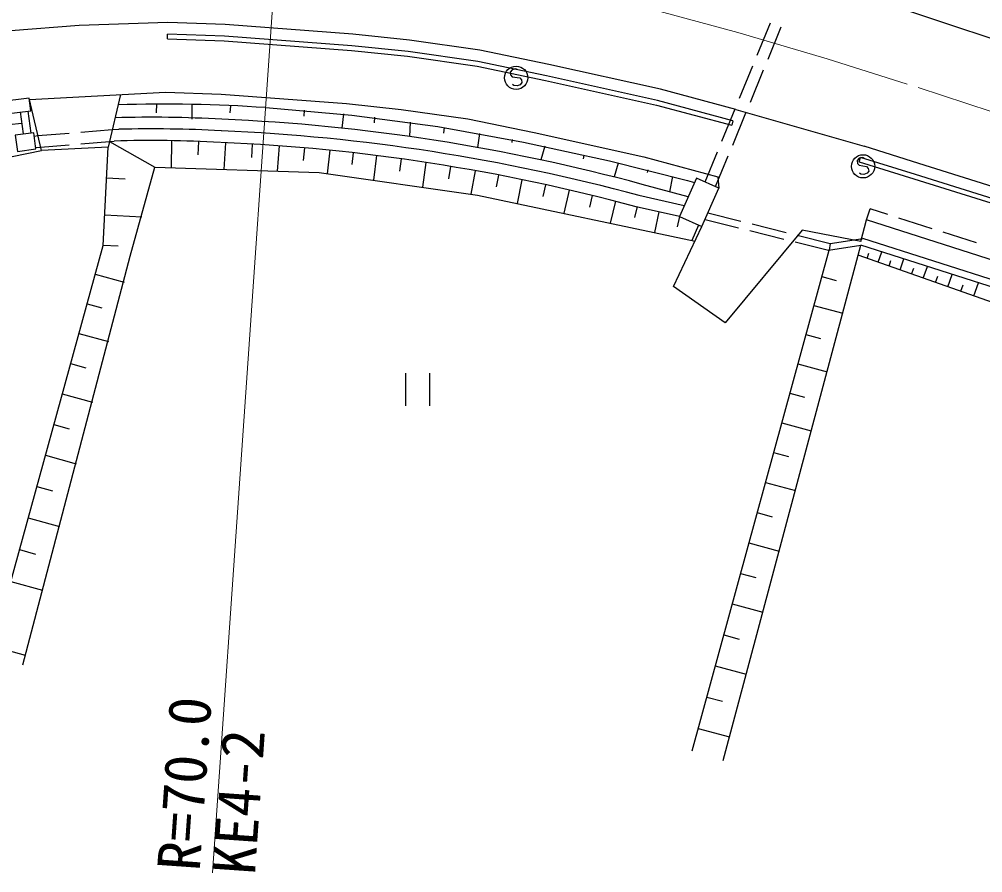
# Model space of a CAD drawing. Units: millimetres, scale not verified. Extents: x 40000 to 680000, y 20000 to 380000.
# Drawn here: x 267567 to 309022, y 277282 to 314005 of the extents above; entities that cross this region are included whole.
import ezdxf
from ezdxf.enums import TextEntityAlignment as Align

# ---------------------------------------------------------------- set-up
doc = ezdxf.new("R2010")
doc.units = ezdxf.units.MM
doc.header["$LTSCALE"] = 1000
doc.linetypes.add('CHAIN', pattern=[18.5, 12, -1.5, 3.5, -1.5])
for name, color, linetype, lineweight in [('M-BGD', 7, 'Continuous', 25), ('M-BMK', 2, 'CHAIN', 13), ('M-STR-HTXT', 7, 'Continuous', 13), ('M-STR-STRC', 7, 'Continuous', 25)]:
    doc.layers.add(name, color=color, linetype=linetype, lineweight=lineweight)
doc.styles.add('ＭＳ ゴシック', font='')
doc.styles.get('ＭＳ ゴシック').set_extended_font_data('MS Gothic')

msp = doc.modelspace()

# ---------------------------------------------------------------- linework, layer by layer
at = {"layer": 'M-BGD'}
for p, q in [((299315, 312464), (299885, 313851)), ((299785, 312293), (300355, 313680)), ((273940, 313168), (273946, 313368)), ((273940, 313168), (276386, 313084)), ((276397, 313284), (273946, 313368)), ((276386, 313084), (281855, 312667)), ((281874, 312866), (276397, 313284)), ((281855, 312667), (284277, 312412)), ((284302, 312611), (281874, 312866)), ((287300, 312181), (284302, 312611)), ((284277, 312412), (287265, 311984)), ((290247, 311573), (287300, 312181)), ((287265, 311984), (290205, 311377)), ((288781, 311832), (288688, 311735)), ((288856, 311859), (288781, 311832)), ((288938, 311867), (288856, 311859)), ((288989, 311843), (288938, 311867)), ((298555, 310614), (299125, 312001)), ((299026, 310443), (299596, 311830)), ((288688, 311735), (288710, 311615)), ((288710, 311615), (288781, 311535)), ((288781, 311535), (289099, 311478)), ((289099, 311478), (289170, 311398)), ((289170, 311398), (289192, 311278)), ((290205, 311377), (294985, 310313)), ((295032, 310507), (290247, 311573)), ((288853, 311157), (288795, 311200)), ((288986, 311141), (288853, 311157)), ((289118, 311188), (288986, 311141)), ((289192, 311278), (289118, 311188)), ((268519, 308353), (267995, 310615)), ((268009, 310555), (273861, 310869)), ((271924, 310765), (271392, 308505)), ((273861, 310869), (276259, 310787)), ((276259, 310787), (281647, 310376)), ((298275, 309635), (295032, 310507)), ((273475, 310370), (273454, 309979)), ((274985, 310326), (274987, 309700)), ((276658, 310279), (276622, 309983)), ((279822, 310092), (279806, 309832)), ((281647, 310376), (283994, 310129)), ((283994, 310129), (286869, 309717)), ((294985, 310313), (298223, 309442)), ((297796, 308764), (298365, 310151)), ((267603, 310016), (267731, 309071)), ((267933, 310056), (268062, 309102)), ((281514, 309936), (281440, 309320)), ((282850, 309791), (282837, 309545)), ((286869, 309717), (289723, 309128)), ((298266, 308593), (298836, 309980)), ((270219, 309151), (271571, 309264)), ((271571, 309264), (271858, 309272)), ((284382, 309573), (284351, 308960)), ((285854, 309353), (285823, 309100)), ((298275, 309635), (298223, 309442)), ((268206, 308982), (268370, 308997)), ((268370, 308997), (269721, 309109)), ((287373, 309091), (287287, 308489)), ((289723, 309128), (294436, 308079)), ((268273, 308485), (268484, 308503)), ((268484, 308503), (269718, 308605)), ((271392, 308505), (268519, 308353)), ((270216, 308647), (271450, 308750)), ((271175, 304274), (271392, 308505)), ((271450, 308750), (271647, 308766)), ((271450, 308750), (273400, 307635)), ((274115, 308773), (274097, 307612)), ((275275, 308748), (275250, 308168)), ((276435, 308695), (276373, 307539)), ((277591, 308634), (277560, 308056)), ((278746, 308556), (278668, 307465)), ((279836, 308468), (279788, 307923)), ((288778, 308827), (288755, 308697)), ((290183, 308542), (290009, 307955)), ((261778, 306981), (268519, 308353)), ((280925, 308367), (280818, 307357)), ((281934, 308260), (281881, 307755)), ((282942, 308138), (282812, 307075)), ((291857, 308153), (291831, 308002)), ((294436, 308079), (297626, 307221)), ((297073, 307005), (297606, 308301)), ((297531, 306803), (298076, 308130)), ((303707, 308022), (303614, 307925)), ((303707, 307871), (303767, 308062)), ((303782, 308049), (303707, 308022)), ((306124, 307327), (303767, 308062)), ((303864, 308057), (303782, 308049)), ((303916, 308033), (303864, 308057)), ((272341, 303809), (273400, 307635)), ((273400, 307635), (280466, 307407)), ((284002, 307993), (283927, 307463)), ((285062, 307843), (284911, 306778)), ((286125, 307672), (286038, 307141)), ((293332, 307813), (293158, 307219)), ((303614, 307925), (303636, 307805)), ((303636, 307805), (303707, 307724)), ((303707, 307871), (306064, 307136)), ((303707, 307724), (304025, 307668)), ((304025, 307668), (304096, 307588)), ((280466, 307407), (287280, 306442)), ((287185, 307488), (287002, 306482)), ((288190, 307303), (288088, 306802)), ((294607, 307522), (294586, 307414)), ((295678, 307240), (295548, 306585)), ((297626, 307221), (297672, 306741)), ((303779, 307346), (303721, 307389)), ((303912, 307330), (303779, 307346)), ((304044, 307378), (303912, 307330)), ((304118, 307468), (304044, 307378)), ((304096, 307588), (304118, 307468)), ((311346, 305685), (306124, 307327)), ((271324, 307179), (272120, 307138)), ((289192, 307099), (288985, 306082)), ((290209, 306887), (290094, 306380)), ((296352, 306370), (294373, 306899)), ((296705, 307168), (295974, 305514)), ((297672, 306741), (296705, 307168)), ((306064, 307136), (308954, 306237)), ((287280, 306442), (296645, 304462)), ((291222, 306658), (290995, 305657)), ((292220, 306418), (292097, 305920)), ((296180, 305980), (294225, 306421)), ((296941, 305087), (297672, 306741)), ((293217, 306173), (292986, 305236)), ((294154, 305942), (294039, 305473)), ((308954, 306237), (311283, 305495)), ((271243, 305587), (272835, 305505)), ((295974, 305514), (294115, 305933)), ((295092, 305713), (294894, 304832)), ((297201, 305675), (298618, 305320)), ((304022, 305372), (304174, 305848)), ((304943, 305602), (304174, 305848)), ((295973, 305514), (295874, 305074)), ((295974, 305514), (296941, 305087)), ((296799, 305150), (296508, 304491)), ((297078, 305396), (298520, 305035)), ((299103, 305199), (300558, 304834)), ((303779, 304449), (304022, 305372)), ((313650, 302287), (304022, 305372)), ((306847, 304992), (305419, 305449)), ((295722, 302512), (296941, 305087)), ((301258, 304932), (297943, 300939)), ((299005, 304914), (300460, 304550)), ((301043, 304713), (302460, 304358)), ((303779, 304449), (301258, 304932)), ((308752, 304381), (307323, 304839)), ((271176, 304289), (271825, 304256)), ((300945, 304428), (302387, 304067)), ((302387, 304067), (303781, 304285)), ((302460, 304358), (302410, 304071)), ((302460, 304358), (303859, 304576)), ((303666, 303850), (303781, 304285)), ((313092, 301299), (303781, 304285)), ((313185, 301584), (303859, 304576)), ((266166, 286062), (271175, 304274)), ((296514, 282530), (302410, 304071)), ((304046, 303717), (304124, 303941)), ((304518, 303551), (304675, 303999)), ((267714, 286222), (272341, 303809)), ((297853, 282112), (303666, 303850)), ((330664, 294373), (303666, 303850)), ((304991, 303385), (305074, 303622)), ((305464, 303219), (305630, 303692)), ((305964, 303044), (306052, 303294)), ((306465, 302868), (306640, 303368)), ((270835, 303036), (272087, 302692)), ((302099, 302932), (302718, 302762)), ((306994, 302682), (307087, 302947)), ((307523, 302496), (307709, 303026)), ((308643, 302103), (308839, 302663)), ((297943, 300939), (295722, 302512)), ((308083, 302300), (308181, 302580)), ((270484, 301761), (271122, 301586)), ((301759, 301692), (302999, 301353)), ((270133, 300486), (271409, 300135)), ((301416, 300438), (302043, 300267)), ((269776, 299187), (270425, 299009)), ((301073, 299184), (302327, 298841)), ((284185, 298773), (284185, 297373)), ((285235, 297373), (285235, 298773)), ((269419, 297889), (270717, 297532)), ((300725, 297915), (301360, 297741)), ((269056, 296568), (269716, 296386)), ((300378, 296646), (301647, 296299)), ((268692, 295246), (270014, 294882)), ((300026, 295362), (300668, 295186)), ((299675, 294078), (300959, 293726)), ((268322, 293900), (268995, 293715)), ((299319, 292778), (299969, 292600)), ((267952, 292555), (269297, 292185)), ((298963, 291479), (300263, 291123)), ((267575, 291185), (268260, 290996)), ((267198, 289815), (268568, 289438)), ((298603, 290164), (299261, 289984)), ((298243, 288849), (299558, 288489)), ((297879, 287518), (298544, 287336)), ((266431, 287026), (267826, 286642)), ((297515, 286187), (298845, 285823)), ((297146, 284841), (297819, 284657)), ((296778, 283494), (298124, 283126))]:
    msp.add_line(p, q, dxfattribs=at)
for points in [[(267995, 310616), (266704, 310458), (266771, 309912), (268061, 310070)], [(268187, 309119), (267394, 309012), (267488, 308318), (268281, 308425)]]:
    msp.add_lwpolyline(points, close=True, dxfattribs=at)
msp.add_lwpolyline([(278169, 310202), (281877, 309885), (285574, 309385), (289265, 308721), (292958, 307912), (296319, 307063), (296624, 306986)], dxfattribs=at)
for centre in [(288947, 311488), (303873, 307677)]:
    msp.add_circle(centre, 500, dxfattribs=at)
for centre, radius, start, end in [((273797, 247354), 63000, 86.02675, 91.79901), ((273190, 252481), 57308, 86.90044, 91.5006), ((272700, 226876), 82907, 74.84602, 87.51906), ((273228, 253000), 56791, 95.6162, 113.5714), ((273210, 253052), 56237, 86.9032, 91.3781), ((272700, 226876), 82407, 74.84602, 87.51906), ((273210, 253052), 55737, 86.917, 91.6077), ((272700, 226876), 81907, 74.84602, 87.51906)]:
    msp.add_arc(centre, radius, start, end, dxfattribs=at)
at = {"layer": 'M-BMK'}
msp.add_line((306243, 311066), (309384, 310033), dxfattribs=at)
msp.add_lwpolyline([(278648, 317186), (282729, 316774), (286745, 316169), (290705, 315394), (294616, 314476), (298487, 313437), (302325, 312303), (305770, 311219)], dxfattribs=at)
msp.add_arc((273797, 247354), 70000, 86.02675, 115.48387, dxfattribs=at)
at = {"layer": 'M-STR-HTXT'}
msp.add_line((278648, 317186), (275876, 277282), dxfattribs=at)
at = {"layer": 'M-STR-STRC'}
for p, q in [((302963, 315327), (333166, 305224)), ((273963, 313867), (270151, 313738)), ((276424, 313784), (273963, 313867)), ((270151, 313738), (267202, 313510)), ((281919, 313364), (276424, 313784)), ((284364, 313107), (281919, 313364)), ((287386, 312674), (284364, 313107)), ((290348, 312062), (287386, 312674)), ((295152, 310993), (290348, 312062)), ((298405, 310118), (295152, 310993)), ((298405, 310118), (303916, 308539)), ((306273, 307804), (303916, 308539)), ((311500, 306160), (306273, 307804))]:
    msp.add_line(p, q, dxfattribs=at)

# ---------------------------------------------------------------- texts
at = {"layer": 'M-STR-HTXT', "style": 'ＭＳ ゴシック'}
msp.add_text('R=70.0', height=1833, rotation=86.027, dxfattribs=at).set_placement((275876, 277282), align=Align.BOTTOM_LEFT)
msp.add_text('KE4-2', height=1833, rotation=86.027, dxfattribs=at).set_placement((275876, 277282), align=Align.TOP_LEFT)

doc.saveas('drawing.dxf')
